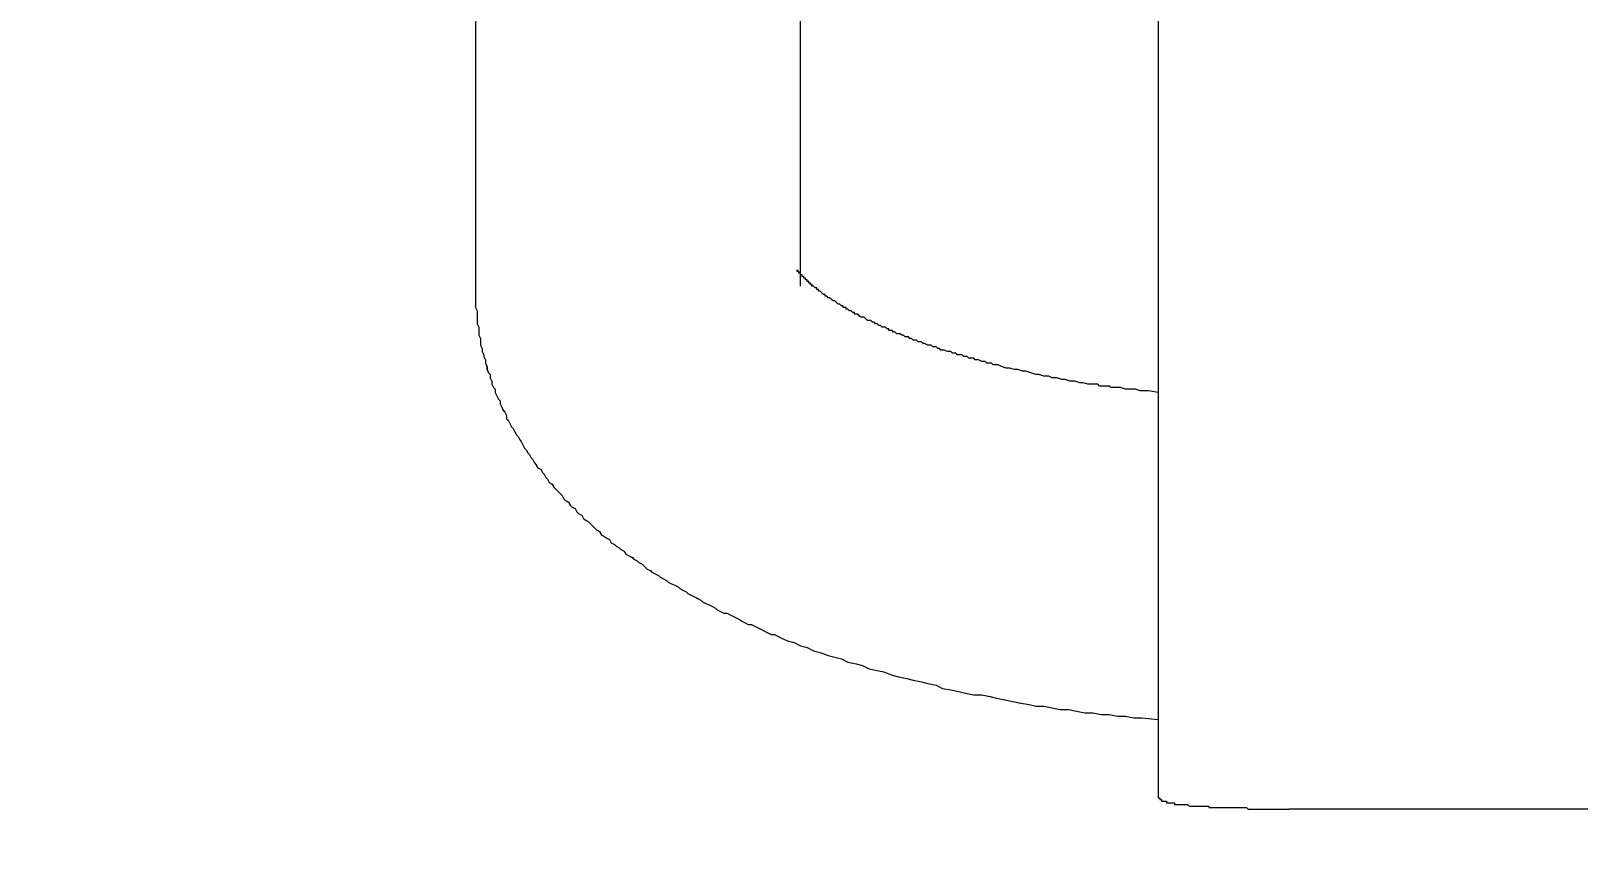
# Model space of a CAD drawing. Header units: millimetres. Extents: x -8913 to 62688, y -13000 to 43000.
# Drawn here: x 40569.26 to 40618.99, y 15082.82 to 15109.47 of the extents above; entities that cross this region are included whole.
import ezdxf

# ---------------------------------------------------------------- set-up
doc = ezdxf.new("R2010")
doc.units = ezdxf.units.MM
doc.header["$MEASUREMENT"] = 0
doc.header["$PDMODE"] = 1
for name, color, linetype, lineweight in [('07--DIM-2', 2, 'Continuous', 25), ('1735 X DT-5BR-FFP$0$N--SANITARY-2', 9, 'Continuous', 18), ('N--DRAINPOINT', 251, 'Continuous', 18), ('N--SANITARY-1', 9, 'Continuous', 18), ('Z--X-REF', 7, 'Continuous', 0)]:
    doc.layers.add(name, color=color, linetype=linetype, lineweight=lineweight)
doc.styles.add('ISO', font='isocp2.shx', dxfattribs={"width": 0.8})
doc.dimstyles.new('1-100_AR', dxfattribs={"dimtxt": 225, "dimasz": 100, "dimexe": 100, "dimexo": 100, "dimgap": 0, "dimtad": 0, "dimdec": 0, "dimzin": 12, "dimdsep": 46, "dimtxsty": 'ISO', "dimblk": 'ARCHTICK', "dimcen": 100, "dimdle": 100, "dimclrd": 8, "dimclre": 9, "dimclrt": 2, "dimadec": 0, "dimazin": 0, "dimtfac": 1, "dimtdec": 0, "dimtmove": 0, "dimatfit": 2, "dimldrblk": 'ARCHTICK', "dimfxl": 1, "dimtvp": 0.75, "dimtolj": 1, "dimtzin": 12, "dimlwd": 9, "dimlwe": 9, "dimarcsym": 0})

# ---------------------------------------------------------------- blocks, each defined once
blk = doc.blocks.new('1735 X DT-5BR-FFP$0$A$C491B616C')
at = {"lineweight": 9, "ltscale": 5}
for points in [[(-106.512, -87.488), (-106.512, -146.41)], [(-142.126, -90.985), (-142.126, -119.721)], [(-125.169, -119.721), (-125.169, -91.838)], [(-142.126, -119.721), (-142.126, -120.062), (-142.126, -120.403), (-142.126, -120.658), (-142.126, -120.828), (-142.04, -120.999), (-142.04, -121.169), (-142.04, -121.34), (-142.04, -121.512), (-142.04, -121.681), (-141.955, -121.853), (-141.955, -122.022), (-141.955, -122.194), (-141.955, -122.278), (-141.869, -122.449), (-141.869, -122.62), (-141.869, -122.79), (-141.785, -122.961), (-141.785, -123.131), (-141.7, -123.302), (-141.7, -123.388), (-141.614, -123.557), (-141.614, -123.727), (-141.53, -123.898), (-141.53, -124.068), (-141.444, -124.239), (-141.359, -124.325), (-141.359, -124.495), (-141.273, -124.666), (-141.273, -124.836), (-141.189, -125.007), (-141.104, -125.091), (-141.104, -125.264), (-141.018, -125.432), (-140.934, -125.605), (-140.848, -125.689), (-140.848, -125.86), (-140.763, -126.03), (-140.677, -126.201), (-140.593, -126.287), (-140.506, -126.457), (-140.506, -126.628), (-140.42, -126.712), (-140.336, -126.883), (-140.25, -127.053), (-140.165, -127.138), (-140.079, -127.31), (-139.995, -127.479), (-139.91, -127.565), (-139.824, -127.736), (-139.74, -127.82), (-139.654, -127.99), (-139.569, -128.161), (-139.483, -128.247), (-139.399, -128.418), (-139.314, -128.502), (-139.228, -128.674), (-139.144, -128.76), (-139.058, -128.929), (-138.973, -129.015), (-138.887, -129.184), (-138.718, -129.27), (-138.632, -129.441), (-138.548, -129.527), (-138.462, -129.698), (-138.377, -129.782), (-138.291, -129.952), (-138.121, -130.039), (-138.036, -130.209), (-137.95, -130.294), (-137.864, -130.38), (-137.694, -130.55), (-137.609, -130.635), (-137.525, -130.805), (-137.439, -130.891), (-137.268, -130.976), (-137.184, -131.146), (-137.098, -131.232), (-136.929, -131.317), (-136.843, -131.487), (-136.758, -131.572), (-136.588, -131.658), (-136.502, -131.828), (-136.417, -131.913), (-136.247, -131.999), (-136.162, -132.085), (-135.992, -132.254), (-135.906, -132.34), (-135.821, -132.426), (-135.651, -132.512), (-135.565, -132.681), (-135.394, -132.767), (-135.308, -132.853), (-135.139, -132.938), (-135.053, -133.108), (-134.882, -133.194), (-134.798, -133.279), (-134.627, -133.363), (-134.543, -133.449), (-134.373, -133.534), (-134.286, -133.704), (-134.116, -133.79), (-133.947, -133.875), (-133.861, -133.961), (-133.69, -134.045), (-133.606, -134.131), (-133.435, -134.216), (-133.351, -134.302), (-133.179, -134.472), (-133.008, -134.557), (-132.924, -134.643), (-132.753, -134.727), (-132.583, -134.813), (-132.497, -134.898), (-132.326, -134.982), (-132.157, -135.068), (-132.071, -135.155), (-131.901, -135.239), (-131.73, -135.323), (-131.561, -135.409), (-131.475, -135.496), (-131.305, -135.582), (-131.134, -135.664), (-131.05, -135.751), (-130.879, -135.837), (-130.709, -135.923), (-130.538, -136.007), (-130.368, -136.092), (-130.281, -136.178), (-130.111, -136.264), (-129.94, -136.348), (-129.772, -136.434), (-129.601, -136.519), (-129.515, -136.605), (-129.344, -136.689), (-129.176, -136.775), (-129.005, -136.775), (-128.835, -136.86), (-128.664, -136.944), (-128.493, -137.03), (-128.323, -137.117), (-128.239, -137.201), (-128.066, -137.285), (-127.896, -137.371), (-127.725, -137.371), (-127.555, -137.456), (-127.386, -137.542), (-127.215, -137.626), (-127.045, -137.713), (-126.874, -137.797), (-126.704, -137.883), (-126.533, -137.883), (-126.363, -137.967), (-126.194, -138.054), (-125.853, -138.224), (-125.51, -138.309), (-125.169, -138.479), (-124.83, -138.565), (-124.489, -138.736), (-124.147, -138.82), (-123.722, -138.992), (-123.381, -139.079), (-123.04, -139.161), (-122.699, -139.333), (-122.273, -139.418), (-121.932, -139.502), (-121.591, -139.675), (-121.166, -139.759), (-120.825, -139.845), (-120.397, -140.016), (-120.058, -140.1), (-119.633, -140.186), (-119.292, -140.271), (-118.866, -140.357), (-118.525, -140.441), (-118.098, -140.527), (-117.757, -140.698), (-117.331, -140.782), (-116.906, -140.867), (-116.565, -140.953), (-116.139, -141.039), (-115.712, -141.039), (-115.287, -141.123), (-114.946, -141.208), (-114.52, -141.294), (-114.095, -141.378), (-113.669, -141.464), (-113.242, -141.549), (-112.901, -141.635), (-112.475, -141.635), (-112.048, -141.719), (-111.623, -141.805), (-111.197, -141.805), (-110.772, -141.89), (-110.345, -141.976), (-109.919, -141.976), (-109.494, -142.062), (-109.067, -142.062), (-108.641, -142.146), (-108.216, -142.146), (-107.788, -142.231), (-107.363, -142.231), (-106.512, -142.317)], [(-106.512, -146.41), (-106.426, -146.41), (-106.426, -146.496), (-106.341, -146.496), (-106.341, -146.582), (-106.255, -146.582), (-106.171, -146.582), (-106.085, -146.582), (-106.085, -146.666), (-106, -146.666), (-105.914, -146.666), (-105.83, -146.666), (-105.744, -146.666), (-105.659, -146.666), (-105.659, -146.751), (-105.573, -146.751), (-105.487, -146.751), (-105.403, -146.751), (-105.318, -146.751), (-105.232, -146.751), (-105.148, -146.751), (-105.062, -146.751), (-104.977, -146.751), (-104.891, -146.837), (-104.807, -146.837), (-104.722, -146.837), (-104.636, -146.837), (-104.552, -146.837), (-104.466, -146.837), (-104.381, -146.837), (-104.295, -146.837), (-104.211, -146.837), (-104.126, -146.837), (-104.04, -146.837), (-103.956, -146.837), (-103.87, -146.837), (-103.87, -146.923), (-103.785, -146.923), (-103.699, -146.923), (-103.615, -146.923), (-103.53, -146.923), (-103.444, -146.923), (-103.358, -146.923), (-103.274, -146.923), (-103.187, -146.923), (-103.103, -146.923), (-103.017, -146.923), (-102.933, -146.923), (-102.846, -146.923), (-102.762, -146.923), (-102.676, -146.923), (-102.591, -146.923), (-102.507, -146.923), (-102.421, -146.923), (-102.337, -146.923), (-102.25, -146.923), (-102.166, -146.923), (-102.08, -146.923), (-101.995, -146.923), (-101.911, -146.923), (-101.825, -147.007), (-101.741, -147.007), (-101.654, -147.007), (-101.57, -147.007), (-101.484, -147.007), (-101.399, -147.007), (-101.315, -147.007), (-101.229, -147.007), (-101.145, -147.007), (-101.058, -147.007), (-100.974, -147.007), (-100.888, -147.007), (-100.802, -147.007), (-100.717, -147.007), (-100.547, -147.007), (-100.376, -147.007), (-100.206, -147.007), (-100.035, -147.007), (-99.694, -147.007)], [(97.291, -147.007), (-99.694, -147.007)]]:
    blk.add_lwpolyline(points, dxfattribs=at)
blk.add_open_spline([(-106.512, -125.264), (-106.512, -125.264), (-107.022, -125.178), (-107.022, -125.178), (-107.022, -125.178), (-107.277, -125.178), (-107.277, -125.178), (-107.277, -125.178), (-107.447, -125.178), (-107.447, -125.178), (-107.447, -125.178), (-107.704, -125.091), (-107.704, -125.091), (-107.704, -125.091), (-107.959, -125.091), (-107.959, -125.091), (-107.959, -125.091), (-108.216, -125.091), (-108.216, -125.091), (-108.216, -125.091), (-108.471, -125.007), (-108.471, -125.007), (-108.471, -125.007), (-108.727, -125.007), (-108.727, -125.007), (-108.727, -125.007), (-108.982, -125.007), (-108.982, -125.007), (-108.982, -125.007), (-109.067, -124.923), (-109.067, -124.923), (-109.067, -124.923), (-109.237, -124.923), (-109.237, -124.923), (-109.237, -124.923), (-109.323, -124.923), (-109.323, -124.923), (-109.323, -124.923), (-109.408, -124.923), (-109.408, -124.923), (-109.408, -124.923), (-109.578, -124.923), (-109.578, -124.923), (-109.578, -124.923), (-109.663, -124.836), (-109.663, -124.836), (-109.663, -124.836), (-109.833, -124.836), (-109.833, -124.836), (-109.833, -124.836), (-109.919, -124.836), (-109.919, -124.836), (-109.919, -124.836), (-110.004, -124.836), (-110.004, -124.836), (-110.004, -124.836), (-110.174, -124.836), (-110.174, -124.836), (-110.174, -124.836), (-110.429, -124.75), (-110.429, -124.75), (-110.429, -124.75), (-110.6, -124.75), (-110.6, -124.75), (-110.6, -124.75), (-110.856, -124.666), (-110.856, -124.666), (-110.856, -124.666), (-111.113, -124.666), (-111.113, -124.666), (-111.113, -124.666), (-111.368, -124.58), (-111.368, -124.58), (-111.368, -124.58), (-111.538, -124.58), (-111.538, -124.58), (-111.538, -124.58), (-111.793, -124.495), (-111.793, -124.495), (-111.793, -124.495), (-112.048, -124.495), (-112.048, -124.495), (-112.048, -124.495), (-112.219, -124.409), (-112.219, -124.409), (-112.219, -124.409), (-112.475, -124.409), (-112.475, -124.409), (-112.475, -124.409), (-112.73, -124.325), (-112.73, -124.325), (-112.73, -124.325), (-112.901, -124.325), (-112.901, -124.325), (-112.901, -124.325), (-113.156, -124.239), (-113.156, -124.239), (-113.156, -124.239), (-113.413, -124.154), (-113.413, -124.154), (-113.413, -124.154), (-113.583, -124.154), (-113.583, -124.154), (-113.583, -124.154), (-113.838, -124.068), (-113.838, -124.068), (-113.838, -124.068), (-114.009, -124.068), (-114.009, -124.068), (-114.009, -124.068), (-114.265, -123.984), (-114.265, -123.984), (-114.265, -123.984), (-114.434, -123.984), (-114.434, -123.984), (-114.434, -123.984), (-114.691, -123.898), (-114.691, -123.898), (-114.691, -123.898), (-114.861, -123.813), (-114.861, -123.813), (-114.861, -123.813), (-115.03, -123.813), (-115.03, -123.813), (-115.03, -123.813), (-115.116, -123.813), (-115.116, -123.813), (-115.116, -123.813), (-115.201, -123.727), (-115.201, -123.727), (-115.201, -123.727), (-115.287, -123.727), (-115.287, -123.727), (-115.287, -123.727), (-115.457, -123.727), (-115.457, -123.727), (-115.457, -123.727), (-115.542, -123.643), (-115.542, -123.643), (-115.542, -123.643), (-115.628, -123.643), (-115.628, -123.643), (-115.628, -123.643), (-115.712, -123.643), (-115.712, -123.643), (-115.712, -123.643), (-115.884, -123.557), (-115.884, -123.557), (-115.884, -123.557), (-115.969, -123.557), (-115.969, -123.557), (-115.969, -123.557), (-116.055, -123.557), (-116.055, -123.557), (-116.055, -123.557), (-116.139, -123.472), (-116.139, -123.472), (-116.139, -123.472), (-116.224, -123.472), (-116.224, -123.472), (-116.224, -123.472), (-116.394, -123.472), (-116.394, -123.472), (-116.394, -123.472), (-116.48, -123.388), (-116.48, -123.388), (-116.48, -123.388), (-116.565, -123.388), (-116.565, -123.388), (-116.565, -123.388), (-116.651, -123.388), (-116.651, -123.388), (-116.651, -123.388), (-116.735, -123.302), (-116.735, -123.302), (-116.735, -123.302), (-116.82, -123.302), (-116.82, -123.302), (-116.82, -123.302), (-116.99, -123.302), (-116.99, -123.302), (-116.99, -123.302), (-117.076, -123.216), (-117.076, -123.216), (-117.076, -123.216), (-117.161, -123.216), (-117.161, -123.216), (-117.161, -123.216), (-117.247, -123.216), (-117.247, -123.216), (-117.247, -123.216), (-117.331, -123.131), (-117.331, -123.131), (-117.331, -123.131), (-117.416, -123.131), (-117.416, -123.131), (-117.416, -123.131), (-117.502, -123.131), (-117.502, -123.131), (-117.502, -123.131), (-117.672, -123.047), (-117.672, -123.047), (-117.672, -123.047), (-117.757, -123.047), (-117.757, -123.047), (-117.757, -123.047), (-117.843, -123.047), (-117.843, -123.047), (-117.843, -123.047), (-117.927, -122.961), (-117.927, -122.961), (-117.927, -122.961), (-118.013, -122.961), (-118.013, -122.961), (-118.013, -122.961), (-118.098, -122.876), (-118.098, -122.876), (-118.098, -122.876), (-118.184, -122.876), (-118.184, -122.876), (-118.184, -122.876), (-118.268, -122.876), (-118.268, -122.876), (-118.268, -122.876), (-118.355, -122.79), (-118.355, -122.79), (-118.355, -122.79), (-118.441, -122.79), (-118.441, -122.79), (-118.441, -122.79), (-118.525, -122.79), (-118.525, -122.79), (-118.525, -122.79), (-118.696, -122.706), (-118.696, -122.706), (-118.696, -122.706), (-118.78, -122.706), (-118.78, -122.706), (-118.78, -122.706), (-118.866, -122.62), (-118.866, -122.62), (-118.866, -122.62), (-118.951, -122.62), (-118.951, -122.62), (-118.951, -122.62), (-119.037, -122.62), (-119.037, -122.62), (-119.037, -122.62), (-119.121, -122.535), (-119.121, -122.535), (-119.121, -122.535), (-119.205, -122.535), (-119.205, -122.535), (-119.205, -122.535), (-119.292, -122.535), (-119.292, -122.535), (-119.292, -122.535), (-119.376, -122.449), (-119.376, -122.449), (-119.376, -122.449), (-119.462, -122.449), (-119.462, -122.449), (-119.462, -122.449), (-119.547, -122.363), (-119.547, -122.363), (-119.547, -122.363), (-119.633, -122.363), (-119.633, -122.363), (-119.633, -122.363), (-119.717, -122.363), (-119.717, -122.363), (-119.717, -122.363), (-119.801, -122.278), (-119.801, -122.278), (-119.801, -122.278), (-119.888, -122.278), (-119.888, -122.278), (-119.888, -122.278), (-119.972, -122.194), (-119.972, -122.194), (-119.972, -122.194), (-120.058, -122.194), (-120.058, -122.194), (-120.058, -122.194), (-120.143, -122.194), (-120.143, -122.194), (-120.143, -122.194), (-120.229, -122.108), (-120.229, -122.108), (-120.229, -122.108), (-120.313, -122.108), (-120.313, -122.108), (-120.313, -122.108), (-120.397, -122.022), (-120.397, -122.022), (-120.397, -122.022), (-120.484, -122.022), (-120.484, -122.022), (-120.484, -122.022), (-120.57, -122.022), (-120.57, -122.022), (-120.57, -122.022), (-120.57, -121.936), (-120.57, -121.936), (-120.57, -121.936), (-120.654, -121.936), (-120.654, -121.936), (-120.654, -121.936), (-120.74, -121.853), (-120.74, -121.853), (-120.74, -121.853), (-120.825, -121.853), (-120.825, -121.853), (-120.825, -121.853), (-120.911, -121.853), (-120.911, -121.853), (-120.911, -121.853), (-120.995, -121.767), (-120.995, -121.767), (-120.995, -121.767), (-121.081, -121.767), (-121.081, -121.767), (-121.081, -121.767), (-121.166, -121.681), (-121.166, -121.681), (-121.166, -121.681), (-121.252, -121.681), (-121.252, -121.681), (-121.252, -121.681), (-121.336, -121.595), (-121.336, -121.595), (-121.336, -121.595), (-121.422, -121.595), (-121.422, -121.595), (-121.422, -121.595), (-121.507, -121.512), (-121.507, -121.512), (-121.507, -121.512), (-121.591, -121.512), (-121.591, -121.512), (-121.591, -121.512), (-121.677, -121.512), (-121.677, -121.512), (-121.677, -121.512), (-121.762, -121.426), (-121.762, -121.426), (-121.762, -121.426), (-121.848, -121.34), (-121.848, -121.34), (-121.848, -121.34), (-121.932, -121.34), (-121.932, -121.34), (-121.932, -121.34), (-122.018, -121.34), (-122.018, -121.34), (-122.018, -121.34), (-122.103, -121.254), (-122.103, -121.254), (-122.103, -121.254), (-122.187, -121.169), (-122.187, -121.169), (-122.187, -121.169), (-122.273, -121.169), (-122.273, -121.169), (-122.273, -121.169), (-122.358, -121.169), (-122.358, -121.169), (-122.358, -121.169), (-122.358, -121.085), (-122.358, -121.085), (-122.358, -121.085), (-122.444, -121.085), (-122.444, -121.085), (-122.444, -121.085), (-122.528, -120.999), (-122.528, -120.999), (-122.528, -120.999), (-122.614, -120.999), (-122.614, -120.999), (-122.614, -120.999), (-122.699, -120.914), (-122.699, -120.914), (-122.699, -120.914), (-122.783, -120.914), (-122.783, -120.914), (-122.783, -120.914), (-122.783, -120.828), (-122.783, -120.828), (-122.783, -120.828), (-122.869, -120.828), (-122.869, -120.828), (-122.869, -120.828), (-122.954, -120.828), (-122.954, -120.828), (-122.954, -120.828), (-122.954, -120.744), (-122.954, -120.744), (-122.954, -120.744), (-123.04, -120.744), (-123.04, -120.744), (-123.04, -120.744), (-123.126, -120.658), (-123.126, -120.658), (-123.126, -120.658), (-123.21, -120.658), (-123.21, -120.658), (-123.21, -120.658), (-123.297, -120.573), (-123.297, -120.573), (-123.297, -120.573), (-123.381, -120.487), (-123.381, -120.487), (-123.381, -120.487), (-123.467, -120.487), (-123.467, -120.487), (-123.467, -120.487), (-123.551, -120.403), (-123.551, -120.403), (-123.551, -120.403), (-123.638, -120.317), (-123.638, -120.317), (-123.638, -120.317), (-123.722, -120.317), (-123.722, -120.317), (-123.722, -120.317), (-123.808, -120.232), (-123.808, -120.232), (-123.808, -120.232), (-123.893, -120.232), (-123.893, -120.232), (-123.893, -120.232), (-123.893, -120.146), (-123.893, -120.146), (-123.893, -120.146), (-123.977, -120.146), (-123.977, -120.146), (-123.977, -120.146), (-124.063, -120.062), (-124.063, -120.062), (-124.063, -120.062), (-124.147, -119.975), (-124.147, -119.975), (-124.147, -119.975), (-124.234, -119.975), (-124.234, -119.975), (-124.234, -119.975), (-124.234, -119.891), (-124.234, -119.891), (-124.234, -119.891), (-124.318, -119.891), (-124.318, -119.891), (-124.318, -119.891), (-124.318, -119.805), (-124.318, -119.805), (-124.318, -119.805), (-124.404, -119.805), (-124.404, -119.805), (-124.404, -119.805), (-124.489, -119.721), (-124.489, -119.721), (-124.489, -119.721), (-124.573, -119.721), (-124.573, -119.721), (-124.573, -119.721), (-124.573, -119.634), (-124.573, -119.634), (-124.573, -119.634), (-124.659, -119.634), (-124.659, -119.634), (-124.659, -119.634), (-124.659, -119.55), (-124.659, -119.55), (-124.659, -119.55), (-124.743, -119.55), (-124.743, -119.55), (-124.743, -119.55), (-124.743, -119.466), (-124.743, -119.466), (-124.743, -119.466), (-124.83, -119.466), (-124.83, -119.466), (-124.83, -119.466), (-124.83, -119.379), (-124.83, -119.379), (-124.83, -119.379), (-124.914, -119.379), (-124.914, -119.379), (-124.914, -119.379), (-124.914, -119.293), (-124.914, -119.293), (-124.914, -119.293), (-125, -119.293), (-125, -119.293), (-125, -119.293), (-125, -119.209), (-125, -119.209), (-125, -119.209), (-125.085, -119.209), (-125.085, -119.209), (-125.085, -119.209), (-125.085, -119.125), (-125.085, -119.125), (-125.085, -119.125), (-125.169, -119.125), (-125.169, -119.125), (-125.169, -119.125), (-125.169, -119.038), (-125.169, -119.038), (-125.169, -119.038), (-125.255, -119.038), (-125.255, -119.038), (-125.255, -119.038), (-125.255, -118.952), (-125.255, -118.952), (-125.255, -118.952), (-125.339, -118.952), (-125.339, -118.952), (-125.339, -118.952), (-125.339, -118.868), (-125.339, -118.868), (-125.339, -118.868), (-125.339, -118.952), (-125.339, -118.952)], degree=3, knots=[0, 0, 0, 0, 1, 1, 1, 2, 2, 2, 3, 3, 3, 4, 4, 4, 5, 5, 5, 6, 6, 6, 7, 7, 7, 8, 8, 8, 9, 9, 9, 10, 10, 10, 11, 11, 11, 12, 12, 12, 13, 13, 13, 14, 14, 14, 15, 15, 15, 16, 16, 16, 17, 17, 17, 18, 18, 18, 19, 19, 19, 20, 20, 20, 21, 21, 21, 22, 22, 22, 23, 23, 23, 24, 24, 24, 25, 25, 25, 26, 26, 26, 27, 27, 27, 28, 28, 28, 29, 29, 29, 30, 30, 30, 31, 31, 31, 32, 32, 32, 33, 33, 33, 34, 34, 34, 35, 35, 35, 36, 36, 36, 37, 37, 37, 38, 38, 38, 39, 39, 39, 40, 40, 40, 41, 41, 41, 42, 42, 42, 43, 43, 43, 44, 44, 44, 45, 45, 45, 46, 46, 46, 47, 47, 47, 48, 48, 48, 49, 49, 49, 50, 50, 50, 51, 51, 51, 52, 52, 52, 53, 53, 53, 54, 54, 54, 55, 55, 55, 56, 56, 56, 57, 57, 57, 58, 58, 58, 59, 59, 59, 60, 60, 60, 61, 61, 61, 62, 62, 62, 63, 63, 63, 64, 64, 64, 65, 65, 65, 66, 66, 66, 67, 67, 67, 68, 68, 68, 69, 69, 69, 70, 70, 70, 71, 71, 71, 72, 72, 72, 73, 73, 73, 74, 74, 74, 75, 75, 75, 76, 76, 76, 77, 77, 77, 78, 78, 78, 79, 79, 79, 80, 80, 80, 81, 81, 81, 82, 82, 82, 83, 83, 83, 84, 84, 84, 85, 85, 85, 86, 86, 86, 87, 87, 87, 88, 88, 88, 89, 89, 89, 90, 90, 90, 91, 91, 91, 92, 92, 92, 93, 93, 93, 94, 94, 94, 95, 95, 95, 96, 96, 96, 97, 97, 97, 98, 98, 98, 99, 99, 99, 100, 100, 100, 101, 101, 101, 102, 102, 102, 103, 103, 103, 104, 104, 104, 105, 105, 105, 106, 106, 106, 107, 107, 107, 108, 108, 108, 109, 109, 109, 110, 110, 110, 111, 111, 111, 112, 112, 112, 113, 113, 113, 114, 114, 114, 115, 115, 115, 116, 116, 116, 117, 117, 117, 118, 118, 118, 119, 119, 119, 120, 120, 120, 121, 121, 121, 122, 122, 122, 123, 123, 123, 124, 124, 124, 125, 125, 125, 126, 126, 126, 127, 127, 127, 128, 128, 128, 129, 129, 129, 130, 130, 130, 131, 131, 131, 132, 132, 132, 133, 133, 133, 134, 134, 134, 135, 135, 135, 136, 136, 136, 137, 137, 137, 138, 138, 138, 139, 139, 139, 140, 140, 140, 141, 141, 141, 142, 142, 142, 143, 143, 143, 144, 144, 144, 145, 145, 145, 146, 146, 146, 147, 147, 147, 148, 148, 148, 149, 149, 149, 150, 150, 150, 151, 151, 151, 152, 152, 152, 153, 153, 153, 154, 154, 154, 155, 155, 155, 156, 156, 156, 157, 157, 157, 158, 158, 158, 159, 159, 159, 160, 160, 160, 161, 161, 161, 162, 162, 162, 163, 163, 163, 164, 164, 164, 165, 165, 165, 166, 166, 166, 167, 167, 167, 168, 168, 168, 169, 169, 169, 170, 170, 170, 171, 171, 171, 172, 172, 172, 173, 173, 173, 174, 174, 174, 174], dxfattribs=at)
blk = doc.blocks.new('1735 X DT-5BR-FFP')
at = {"layer": '1735 X DT-5BR-FFP$0$N--SANITARY-2', "xscale": 0.6161137440758294, "yscale": 0.6161137440758294, "zscale": 0.6161137440758294}
blk.add_blockref('1735 X DT-5BR-FFP$0$A$C491B616C', (4883.618, 15175.022), dxfattribs=at)
blk = doc.blocks.new('_ArchTick')
at = {"color": 0, "const_width": 0.15}
blk.add_lwpolyline([(-0.5, -0.5), (0.5, 0.5)], dxfattribs=at)
blk = doc.blocks.new('*D151')
at = {"layer": '07--DIM-2', "color": 9, "lineweight": 9, "transparency": 16777216}
for p, q in [((39037.501, 15099.996), (39037.501, 14486.981)), ((41787.506, 15099.996), (41787.506, 14486.981))]:
    blk.add_line(p, q, dxfattribs=at)
at = {"layer": '07--DIM-2', "color": 8, "lineweight": 9, "transparency": 16777216}
blk.add_line((38937.501, 14586.981), (41887.506, 14586.981), dxfattribs=at)
at = {"layer": 'Defpoints', "color": 0, "transparency": 16777216}
for p in [(39037.501, 15199.996), (41787.506, 15199.996), (41787.506, 14586.981)]:
    blk.add_point(p, dxfattribs=at)
at = {"layer": '07--DIM-2', "color": 8, "lineweight": 9, "transparency": 16777216, "xscale": 100, "yscale": 100, "zscale": 100, "rotation": 180}
blk.add_blockref('_ArchTick', (39037.501, 14586.981), dxfattribs=at)
at = {"layer": '07--DIM-2', "color": 8, "lineweight": 9, "transparency": 16777216, "xscale": 100, "yscale": 100, "zscale": 100}
blk.add_blockref('_ArchTick', (41787.506, 14586.981), dxfattribs=at)
at = {"layer": '07--DIM-2', "color": 2, "transparency": 16777216, "insert": (40412.503, 14755.765), "char_height": 225, "attachment_point": 5, "style": 'ISO'}
blk.add_mtext('\\A1;2750', dxfattribs=at)
blk = doc.blocks.new('A$C491B616C')
at = {"lineweight": 9, "ltscale": 5}
for points in [[(-106.512, -87.488), (-106.512, -146.41)], [(-142.126, -90.985), (-142.126, -119.721)], [(-125.169, -119.721), (-125.169, -91.838)], [(-142.126, -119.721), (-142.126, -120.062), (-142.126, -120.403), (-142.126, -120.658), (-142.126, -120.828), (-142.04, -120.999), (-142.04, -121.169), (-142.04, -121.34), (-142.04, -121.512), (-142.04, -121.681), (-141.955, -121.853), (-141.955, -122.022), (-141.955, -122.194), (-141.955, -122.278), (-141.869, -122.449), (-141.869, -122.62), (-141.869, -122.79), (-141.785, -122.961), (-141.785, -123.131), (-141.7, -123.302), (-141.7, -123.388), (-141.614, -123.557), (-141.614, -123.727), (-141.53, -123.898), (-141.53, -124.068), (-141.444, -124.239), (-141.359, -124.325), (-141.359, -124.495), (-141.273, -124.666), (-141.273, -124.836), (-141.189, -125.007), (-141.104, -125.091), (-141.104, -125.264), (-141.018, -125.432), (-140.934, -125.605), (-140.848, -125.689), (-140.848, -125.86), (-140.763, -126.03), (-140.677, -126.201), (-140.593, -126.287), (-140.506, -126.457), (-140.506, -126.628), (-140.42, -126.712), (-140.336, -126.883), (-140.25, -127.053), (-140.165, -127.138), (-140.079, -127.31), (-139.995, -127.479), (-139.91, -127.565), (-139.824, -127.736), (-139.74, -127.82), (-139.654, -127.99), (-139.569, -128.161), (-139.483, -128.247), (-139.399, -128.418), (-139.314, -128.502), (-139.228, -128.674), (-139.144, -128.76), (-139.058, -128.929), (-138.973, -129.015), (-138.887, -129.184), (-138.718, -129.27), (-138.632, -129.441), (-138.548, -129.527), (-138.462, -129.698), (-138.377, -129.782), (-138.291, -129.952), (-138.121, -130.039), (-138.036, -130.209), (-137.95, -130.294), (-137.864, -130.38), (-137.694, -130.55), (-137.609, -130.635), (-137.525, -130.805), (-137.439, -130.891), (-137.268, -130.976), (-137.184, -131.146), (-137.098, -131.232), (-136.929, -131.317), (-136.843, -131.487), (-136.758, -131.572), (-136.588, -131.658), (-136.502, -131.828), (-136.417, -131.913), (-136.247, -131.999), (-136.162, -132.085), (-135.992, -132.254), (-135.906, -132.34), (-135.821, -132.426), (-135.651, -132.512), (-135.565, -132.681), (-135.394, -132.767), (-135.308, -132.853), (-135.139, -132.938), (-135.053, -133.108), (-134.882, -133.194), (-134.798, -133.279), (-134.627, -133.363), (-134.543, -133.449), (-134.373, -133.534), (-134.286, -133.704), (-134.116, -133.79), (-133.947, -133.875), (-133.861, -133.961), (-133.69, -134.045), (-133.606, -134.131), (-133.435, -134.216), (-133.351, -134.302), (-133.179, -134.472), (-133.008, -134.557), (-132.924, -134.643), (-132.753, -134.727), (-132.583, -134.813), (-132.497, -134.898), (-132.326, -134.982), (-132.157, -135.068), (-132.071, -135.155), (-131.901, -135.239), (-131.73, -135.323), (-131.561, -135.409), (-131.475, -135.496), (-131.305, -135.582), (-131.134, -135.664), (-131.05, -135.751), (-130.879, -135.837), (-130.709, -135.923), (-130.538, -136.007), (-130.368, -136.092), (-130.281, -136.178), (-130.111, -136.264), (-129.94, -136.348), (-129.772, -136.434), (-129.601, -136.519), (-129.515, -136.605), (-129.344, -136.689), (-129.176, -136.775), (-129.005, -136.775), (-128.835, -136.86), (-128.664, -136.944), (-128.493, -137.03), (-128.323, -137.117), (-128.239, -137.201), (-128.066, -137.285), (-127.896, -137.371), (-127.725, -137.371), (-127.555, -137.456), (-127.386, -137.542), (-127.215, -137.626), (-127.045, -137.713), (-126.874, -137.797), (-126.704, -137.883), (-126.533, -137.883), (-126.363, -137.967), (-126.194, -138.054), (-125.853, -138.224), (-125.51, -138.309), (-125.169, -138.479), (-124.83, -138.565), (-124.489, -138.736), (-124.147, -138.82), (-123.722, -138.992), (-123.381, -139.079), (-123.04, -139.161), (-122.699, -139.333), (-122.273, -139.418), (-121.932, -139.502), (-121.591, -139.675), (-121.166, -139.759), (-120.825, -139.845), (-120.397, -140.016), (-120.058, -140.1), (-119.633, -140.186), (-119.292, -140.271), (-118.866, -140.357), (-118.525, -140.441), (-118.098, -140.527), (-117.757, -140.698), (-117.331, -140.782), (-116.906, -140.867), (-116.565, -140.953), (-116.139, -141.039), (-115.712, -141.039), (-115.287, -141.123), (-114.946, -141.208), (-114.52, -141.294), (-114.095, -141.378), (-113.669, -141.464), (-113.242, -141.549), (-112.901, -141.635), (-112.475, -141.635), (-112.048, -141.719), (-111.623, -141.805), (-111.197, -141.805), (-110.772, -141.89), (-110.345, -141.976), (-109.919, -141.976), (-109.494, -142.062), (-109.067, -142.062), (-108.641, -142.146), (-108.216, -142.146), (-107.788, -142.231), (-107.363, -142.231), (-106.512, -142.317)], [(-106.512, -146.41), (-106.426, -146.41), (-106.426, -146.496), (-106.341, -146.496), (-106.341, -146.582), (-106.255, -146.582), (-106.171, -146.582), (-106.085, -146.582), (-106.085, -146.666), (-106, -146.666), (-105.914, -146.666), (-105.83, -146.666), (-105.744, -146.666), (-105.659, -146.666), (-105.659, -146.751), (-105.573, -146.751), (-105.487, -146.751), (-105.403, -146.751), (-105.318, -146.751), (-105.232, -146.751), (-105.148, -146.751), (-105.062, -146.751), (-104.977, -146.751), (-104.891, -146.837), (-104.807, -146.837), (-104.722, -146.837), (-104.636, -146.837), (-104.552, -146.837), (-104.466, -146.837), (-104.381, -146.837), (-104.295, -146.837), (-104.211, -146.837), (-104.126, -146.837), (-104.04, -146.837), (-103.956, -146.837), (-103.87, -146.837), (-103.87, -146.923), (-103.785, -146.923), (-103.699, -146.923), (-103.615, -146.923), (-103.53, -146.923), (-103.444, -146.923), (-103.358, -146.923), (-103.274, -146.923), (-103.187, -146.923), (-103.103, -146.923), (-103.017, -146.923), (-102.933, -146.923), (-102.846, -146.923), (-102.762, -146.923), (-102.676, -146.923), (-102.591, -146.923), (-102.507, -146.923), (-102.421, -146.923), (-102.337, -146.923), (-102.25, -146.923), (-102.166, -146.923), (-102.08, -146.923), (-101.995, -146.923), (-101.911, -146.923), (-101.825, -147.007), (-101.741, -147.007), (-101.654, -147.007), (-101.57, -147.007), (-101.484, -147.007), (-101.399, -147.007), (-101.315, -147.007), (-101.229, -147.007), (-101.145, -147.007), (-101.058, -147.007), (-100.974, -147.007), (-100.888, -147.007), (-100.802, -147.007), (-100.717, -147.007), (-100.547, -147.007), (-100.376, -147.007), (-100.206, -147.007), (-100.035, -147.007), (-99.694, -147.007)], [(97.291, -147.007), (-99.694, -147.007)]]:
    blk.add_lwpolyline(points, dxfattribs=at)
blk.add_open_spline([(-106.512, -125.264), (-106.512, -125.264), (-107.022, -125.178), (-107.022, -125.178), (-107.022, -125.178), (-107.277, -125.178), (-107.277, -125.178), (-107.277, -125.178), (-107.447, -125.178), (-107.447, -125.178), (-107.447, -125.178), (-107.704, -125.091), (-107.704, -125.091), (-107.704, -125.091), (-107.959, -125.091), (-107.959, -125.091), (-107.959, -125.091), (-108.216, -125.091), (-108.216, -125.091), (-108.216, -125.091), (-108.471, -125.007), (-108.471, -125.007), (-108.471, -125.007), (-108.727, -125.007), (-108.727, -125.007), (-108.727, -125.007), (-108.982, -125.007), (-108.982, -125.007), (-108.982, -125.007), (-109.067, -124.923), (-109.067, -124.923), (-109.067, -124.923), (-109.237, -124.923), (-109.237, -124.923), (-109.237, -124.923), (-109.323, -124.923), (-109.323, -124.923), (-109.323, -124.923), (-109.408, -124.923), (-109.408, -124.923), (-109.408, -124.923), (-109.578, -124.923), (-109.578, -124.923), (-109.578, -124.923), (-109.663, -124.836), (-109.663, -124.836), (-109.663, -124.836), (-109.833, -124.836), (-109.833, -124.836), (-109.833, -124.836), (-109.919, -124.836), (-109.919, -124.836), (-109.919, -124.836), (-110.004, -124.836), (-110.004, -124.836), (-110.004, -124.836), (-110.174, -124.836), (-110.174, -124.836), (-110.174, -124.836), (-110.429, -124.75), (-110.429, -124.75), (-110.429, -124.75), (-110.6, -124.75), (-110.6, -124.75), (-110.6, -124.75), (-110.856, -124.666), (-110.856, -124.666), (-110.856, -124.666), (-111.113, -124.666), (-111.113, -124.666), (-111.113, -124.666), (-111.368, -124.58), (-111.368, -124.58), (-111.368, -124.58), (-111.538, -124.58), (-111.538, -124.58), (-111.538, -124.58), (-111.793, -124.495), (-111.793, -124.495), (-111.793, -124.495), (-112.048, -124.495), (-112.048, -124.495), (-112.048, -124.495), (-112.219, -124.409), (-112.219, -124.409), (-112.219, -124.409), (-112.475, -124.409), (-112.475, -124.409), (-112.475, -124.409), (-112.73, -124.325), (-112.73, -124.325), (-112.73, -124.325), (-112.901, -124.325), (-112.901, -124.325), (-112.901, -124.325), (-113.156, -124.239), (-113.156, -124.239), (-113.156, -124.239), (-113.413, -124.154), (-113.413, -124.154), (-113.413, -124.154), (-113.583, -124.154), (-113.583, -124.154), (-113.583, -124.154), (-113.838, -124.068), (-113.838, -124.068), (-113.838, -124.068), (-114.009, -124.068), (-114.009, -124.068), (-114.009, -124.068), (-114.265, -123.984), (-114.265, -123.984), (-114.265, -123.984), (-114.434, -123.984), (-114.434, -123.984), (-114.434, -123.984), (-114.691, -123.898), (-114.691, -123.898), (-114.691, -123.898), (-114.861, -123.813), (-114.861, -123.813), (-114.861, -123.813), (-115.03, -123.813), (-115.03, -123.813), (-115.03, -123.813), (-115.116, -123.813), (-115.116, -123.813), (-115.116, -123.813), (-115.201, -123.727), (-115.201, -123.727), (-115.201, -123.727), (-115.287, -123.727), (-115.287, -123.727), (-115.287, -123.727), (-115.457, -123.727), (-115.457, -123.727), (-115.457, -123.727), (-115.542, -123.643), (-115.542, -123.643), (-115.542, -123.643), (-115.628, -123.643), (-115.628, -123.643), (-115.628, -123.643), (-115.712, -123.643), (-115.712, -123.643), (-115.712, -123.643), (-115.884, -123.557), (-115.884, -123.557), (-115.884, -123.557), (-115.969, -123.557), (-115.969, -123.557), (-115.969, -123.557), (-116.055, -123.557), (-116.055, -123.557), (-116.055, -123.557), (-116.139, -123.472), (-116.139, -123.472), (-116.139, -123.472), (-116.224, -123.472), (-116.224, -123.472), (-116.224, -123.472), (-116.394, -123.472), (-116.394, -123.472), (-116.394, -123.472), (-116.48, -123.388), (-116.48, -123.388), (-116.48, -123.388), (-116.565, -123.388), (-116.565, -123.388), (-116.565, -123.388), (-116.651, -123.388), (-116.651, -123.388), (-116.651, -123.388), (-116.735, -123.302), (-116.735, -123.302), (-116.735, -123.302), (-116.82, -123.302), (-116.82, -123.302), (-116.82, -123.302), (-116.99, -123.302), (-116.99, -123.302), (-116.99, -123.302), (-117.076, -123.216), (-117.076, -123.216), (-117.076, -123.216), (-117.161, -123.216), (-117.161, -123.216), (-117.161, -123.216), (-117.247, -123.216), (-117.247, -123.216), (-117.247, -123.216), (-117.331, -123.131), (-117.331, -123.131), (-117.331, -123.131), (-117.416, -123.131), (-117.416, -123.131), (-117.416, -123.131), (-117.502, -123.131), (-117.502, -123.131), (-117.502, -123.131), (-117.672, -123.047), (-117.672, -123.047), (-117.672, -123.047), (-117.757, -123.047), (-117.757, -123.047), (-117.757, -123.047), (-117.843, -123.047), (-117.843, -123.047), (-117.843, -123.047), (-117.927, -122.961), (-117.927, -122.961), (-117.927, -122.961), (-118.013, -122.961), (-118.013, -122.961), (-118.013, -122.961), (-118.098, -122.876), (-118.098, -122.876), (-118.098, -122.876), (-118.184, -122.876), (-118.184, -122.876), (-118.184, -122.876), (-118.268, -122.876), (-118.268, -122.876), (-118.268, -122.876), (-118.355, -122.79), (-118.355, -122.79), (-118.355, -122.79), (-118.441, -122.79), (-118.441, -122.79), (-118.441, -122.79), (-118.525, -122.79), (-118.525, -122.79), (-118.525, -122.79), (-118.696, -122.706), (-118.696, -122.706), (-118.696, -122.706), (-118.78, -122.706), (-118.78, -122.706), (-118.78, -122.706), (-118.866, -122.62), (-118.866, -122.62), (-118.866, -122.62), (-118.951, -122.62), (-118.951, -122.62), (-118.951, -122.62), (-119.037, -122.62), (-119.037, -122.62), (-119.037, -122.62), (-119.121, -122.535), (-119.121, -122.535), (-119.121, -122.535), (-119.205, -122.535), (-119.205, -122.535), (-119.205, -122.535), (-119.292, -122.535), (-119.292, -122.535), (-119.292, -122.535), (-119.376, -122.449), (-119.376, -122.449), (-119.376, -122.449), (-119.462, -122.449), (-119.462, -122.449), (-119.462, -122.449), (-119.547, -122.363), (-119.547, -122.363), (-119.547, -122.363), (-119.633, -122.363), (-119.633, -122.363), (-119.633, -122.363), (-119.717, -122.363), (-119.717, -122.363), (-119.717, -122.363), (-119.801, -122.278), (-119.801, -122.278), (-119.801, -122.278), (-119.888, -122.278), (-119.888, -122.278), (-119.888, -122.278), (-119.972, -122.194), (-119.972, -122.194), (-119.972, -122.194), (-120.058, -122.194), (-120.058, -122.194), (-120.058, -122.194), (-120.143, -122.194), (-120.143, -122.194), (-120.143, -122.194), (-120.229, -122.108), (-120.229, -122.108), (-120.229, -122.108), (-120.313, -122.108), (-120.313, -122.108), (-120.313, -122.108), (-120.397, -122.022), (-120.397, -122.022), (-120.397, -122.022), (-120.484, -122.022), (-120.484, -122.022), (-120.484, -122.022), (-120.57, -122.022), (-120.57, -122.022), (-120.57, -122.022), (-120.57, -121.936), (-120.57, -121.936), (-120.57, -121.936), (-120.654, -121.936), (-120.654, -121.936), (-120.654, -121.936), (-120.74, -121.853), (-120.74, -121.853), (-120.74, -121.853), (-120.825, -121.853), (-120.825, -121.853), (-120.825, -121.853), (-120.911, -121.853), (-120.911, -121.853), (-120.911, -121.853), (-120.995, -121.767), (-120.995, -121.767), (-120.995, -121.767), (-121.081, -121.767), (-121.081, -121.767), (-121.081, -121.767), (-121.166, -121.681), (-121.166, -121.681), (-121.166, -121.681), (-121.252, -121.681), (-121.252, -121.681), (-121.252, -121.681), (-121.336, -121.595), (-121.336, -121.595), (-121.336, -121.595), (-121.422, -121.595), (-121.422, -121.595), (-121.422, -121.595), (-121.507, -121.512), (-121.507, -121.512), (-121.507, -121.512), (-121.591, -121.512), (-121.591, -121.512), (-121.591, -121.512), (-121.677, -121.512), (-121.677, -121.512), (-121.677, -121.512), (-121.762, -121.426), (-121.762, -121.426), (-121.762, -121.426), (-121.848, -121.34), (-121.848, -121.34), (-121.848, -121.34), (-121.932, -121.34), (-121.932, -121.34), (-121.932, -121.34), (-122.018, -121.34), (-122.018, -121.34), (-122.018, -121.34), (-122.103, -121.254), (-122.103, -121.254), (-122.103, -121.254), (-122.187, -121.169), (-122.187, -121.169), (-122.187, -121.169), (-122.273, -121.169), (-122.273, -121.169), (-122.273, -121.169), (-122.358, -121.169), (-122.358, -121.169), (-122.358, -121.169), (-122.358, -121.085), (-122.358, -121.085), (-122.358, -121.085), (-122.444, -121.085), (-122.444, -121.085), (-122.444, -121.085), (-122.528, -120.999), (-122.528, -120.999), (-122.528, -120.999), (-122.614, -120.999), (-122.614, -120.999), (-122.614, -120.999), (-122.699, -120.914), (-122.699, -120.914), (-122.699, -120.914), (-122.783, -120.914), (-122.783, -120.914), (-122.783, -120.914), (-122.783, -120.828), (-122.783, -120.828), (-122.783, -120.828), (-122.869, -120.828), (-122.869, -120.828), (-122.869, -120.828), (-122.954, -120.828), (-122.954, -120.828), (-122.954, -120.828), (-122.954, -120.744), (-122.954, -120.744), (-122.954, -120.744), (-123.04, -120.744), (-123.04, -120.744), (-123.04, -120.744), (-123.126, -120.658), (-123.126, -120.658), (-123.126, -120.658), (-123.21, -120.658), (-123.21, -120.658), (-123.21, -120.658), (-123.297, -120.573), (-123.297, -120.573), (-123.297, -120.573), (-123.381, -120.487), (-123.381, -120.487), (-123.381, -120.487), (-123.467, -120.487), (-123.467, -120.487), (-123.467, -120.487), (-123.551, -120.403), (-123.551, -120.403), (-123.551, -120.403), (-123.638, -120.317), (-123.638, -120.317), (-123.638, -120.317), (-123.722, -120.317), (-123.722, -120.317), (-123.722, -120.317), (-123.808, -120.232), (-123.808, -120.232), (-123.808, -120.232), (-123.893, -120.232), (-123.893, -120.232), (-123.893, -120.232), (-123.893, -120.146), (-123.893, -120.146), (-123.893, -120.146), (-123.977, -120.146), (-123.977, -120.146), (-123.977, -120.146), (-124.063, -120.062), (-124.063, -120.062), (-124.063, -120.062), (-124.147, -119.975), (-124.147, -119.975), (-124.147, -119.975), (-124.234, -119.975), (-124.234, -119.975), (-124.234, -119.975), (-124.234, -119.891), (-124.234, -119.891), (-124.234, -119.891), (-124.318, -119.891), (-124.318, -119.891), (-124.318, -119.891), (-124.318, -119.805), (-124.318, -119.805), (-124.318, -119.805), (-124.404, -119.805), (-124.404, -119.805), (-124.404, -119.805), (-124.489, -119.721), (-124.489, -119.721), (-124.489, -119.721), (-124.573, -119.721), (-124.573, -119.721), (-124.573, -119.721), (-124.573, -119.634), (-124.573, -119.634), (-124.573, -119.634), (-124.659, -119.634), (-124.659, -119.634), (-124.659, -119.634), (-124.659, -119.55), (-124.659, -119.55), (-124.659, -119.55), (-124.743, -119.55), (-124.743, -119.55), (-124.743, -119.55), (-124.743, -119.466), (-124.743, -119.466), (-124.743, -119.466), (-124.83, -119.466), (-124.83, -119.466), (-124.83, -119.466), (-124.83, -119.379), (-124.83, -119.379), (-124.83, -119.379), (-124.914, -119.379), (-124.914, -119.379), (-124.914, -119.379), (-124.914, -119.293), (-124.914, -119.293), (-124.914, -119.293), (-125, -119.293), (-125, -119.293), (-125, -119.293), (-125, -119.209), (-125, -119.209), (-125, -119.209), (-125.085, -119.209), (-125.085, -119.209), (-125.085, -119.209), (-125.085, -119.125), (-125.085, -119.125), (-125.085, -119.125), (-125.169, -119.125), (-125.169, -119.125), (-125.169, -119.125), (-125.169, -119.038), (-125.169, -119.038), (-125.169, -119.038), (-125.255, -119.038), (-125.255, -119.038), (-125.255, -119.038), (-125.255, -118.952), (-125.255, -118.952), (-125.255, -118.952), (-125.339, -118.952), (-125.339, -118.952), (-125.339, -118.952), (-125.339, -118.868), (-125.339, -118.868), (-125.339, -118.868), (-125.339, -118.952), (-125.339, -118.952)], degree=3, knots=[0, 0, 0, 0, 1, 1, 1, 2, 2, 2, 3, 3, 3, 4, 4, 4, 5, 5, 5, 6, 6, 6, 7, 7, 7, 8, 8, 8, 9, 9, 9, 10, 10, 10, 11, 11, 11, 12, 12, 12, 13, 13, 13, 14, 14, 14, 15, 15, 15, 16, 16, 16, 17, 17, 17, 18, 18, 18, 19, 19, 19, 20, 20, 20, 21, 21, 21, 22, 22, 22, 23, 23, 23, 24, 24, 24, 25, 25, 25, 26, 26, 26, 27, 27, 27, 28, 28, 28, 29, 29, 29, 30, 30, 30, 31, 31, 31, 32, 32, 32, 33, 33, 33, 34, 34, 34, 35, 35, 35, 36, 36, 36, 37, 37, 37, 38, 38, 38, 39, 39, 39, 40, 40, 40, 41, 41, 41, 42, 42, 42, 43, 43, 43, 44, 44, 44, 45, 45, 45, 46, 46, 46, 47, 47, 47, 48, 48, 48, 49, 49, 49, 50, 50, 50, 51, 51, 51, 52, 52, 52, 53, 53, 53, 54, 54, 54, 55, 55, 55, 56, 56, 56, 57, 57, 57, 58, 58, 58, 59, 59, 59, 60, 60, 60, 61, 61, 61, 62, 62, 62, 63, 63, 63, 64, 64, 64, 65, 65, 65, 66, 66, 66, 67, 67, 67, 68, 68, 68, 69, 69, 69, 70, 70, 70, 71, 71, 71, 72, 72, 72, 73, 73, 73, 74, 74, 74, 75, 75, 75, 76, 76, 76, 77, 77, 77, 78, 78, 78, 79, 79, 79, 80, 80, 80, 81, 81, 81, 82, 82, 82, 83, 83, 83, 84, 84, 84, 85, 85, 85, 86, 86, 86, 87, 87, 87, 88, 88, 88, 89, 89, 89, 90, 90, 90, 91, 91, 91, 92, 92, 92, 93, 93, 93, 94, 94, 94, 95, 95, 95, 96, 96, 96, 97, 97, 97, 98, 98, 98, 99, 99, 99, 100, 100, 100, 101, 101, 101, 102, 102, 102, 103, 103, 103, 104, 104, 104, 105, 105, 105, 106, 106, 106, 107, 107, 107, 108, 108, 108, 109, 109, 109, 110, 110, 110, 111, 111, 111, 112, 112, 112, 113, 113, 113, 114, 114, 114, 115, 115, 115, 116, 116, 116, 117, 117, 117, 118, 118, 118, 119, 119, 119, 120, 120, 120, 121, 121, 121, 122, 122, 122, 123, 123, 123, 124, 124, 124, 125, 125, 125, 126, 126, 126, 127, 127, 127, 128, 128, 128, 129, 129, 129, 130, 130, 130, 131, 131, 131, 132, 132, 132, 133, 133, 133, 134, 134, 134, 135, 135, 135, 136, 136, 136, 137, 137, 137, 138, 138, 138, 139, 139, 139, 140, 140, 140, 141, 141, 141, 142, 142, 142, 143, 143, 143, 144, 144, 144, 145, 145, 145, 146, 146, 146, 147, 147, 147, 148, 148, 148, 149, 149, 149, 150, 150, 150, 151, 151, 151, 152, 152, 152, 153, 153, 153, 154, 154, 154, 155, 155, 155, 156, 156, 156, 157, 157, 157, 158, 158, 158, 159, 159, 159, 160, 160, 160, 161, 161, 161, 162, 162, 162, 163, 163, 163, 164, 164, 164, 165, 165, 165, 166, 166, 166, 167, 167, 167, 168, 168, 168, 169, 169, 169, 170, 170, 170, 171, 171, 171, 172, 172, 172, 173, 173, 173, 174, 174, 174, 174], dxfattribs=at)
blk = doc.blocks.new('A$C5A397BC0')
at = {"layer": 'N--SANITARY-1', "xscale": 0.6161137440758294, "yscale": 0.6161137440758294, "zscale": 0.6161137440758294}
blk.add_blockref('A$C491B616C', (-10116.382, 8725.022), dxfattribs=at)

msp = doc.modelspace()

# ---------------------------------------------------------------- block references
at = {"layer": 'Z--X-REF'}
msp.add_blockref('1735 X DT-5BR-FFP', (35787.501, 0), dxfattribs=at)

# ---------------------------------------------------------------- next in the draw order: block references
at = {"layer": 'N--DRAINPOINT'}
msp.add_blockref('A$C5A397BC0', (50787.5, 6450), dxfattribs=at)

# ---------------------------------------------------------------- next in the draw order: dimensions: what is measured, and where the dimension line sits
at = {"layer": '07--DIM-2'}
dim = msp.add_linear_dim(base=(41787.506, 14586.981), p1=(39037.501, 15199.996), p2=(41787.506, 15199.996), dimstyle='1-100_AR', dxfattribs=at)
dim.commit()
dim.dimension.update_dxf_attribs({"geometry": '*D151', "text_midpoint": (40412.503, 14755.765)})

doc.saveas('drawing.dxf')
